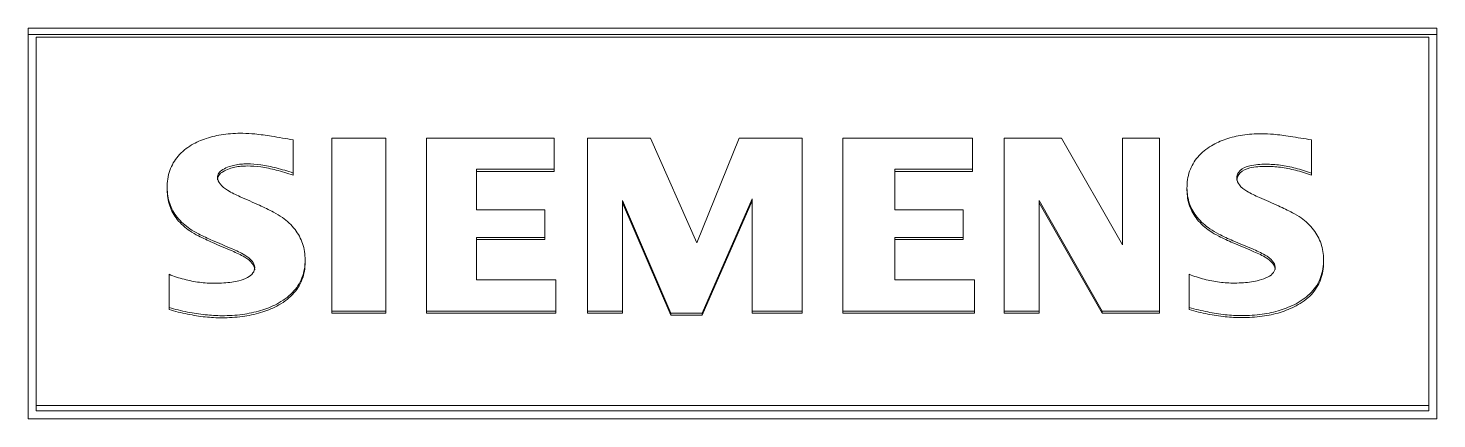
# Model space of a CAD drawing. Header units: millimetres. Extents: x 4137 to 6698, y 1400 to 3585.
# Drawn here: x 5120.1 to 5137.6, y 3352.34 to 3357.19 of the extents above; entities that cross this region are included whole.
import ezdxf

# ---------------------------------------------------------------- set-up
doc = ezdxf.new("R2010")
doc.units = ezdxf.units.MM
doc.layers.add('000-PI-Oprema', color=30, linetype='Continuous', lineweight=5)

msp = doc.modelspace()

# ---------------------------------------------------------------- linework, layer by layer
at = {"layer": '000-PI-Oprema', "color": 0, "linetype": 'ByBlock', "lineweight": 0}
for p, q in [((5137.598, 3357.191), (5120.098, 3357.191)), ((5120.098, 3357.113), (5137.598, 3357.113)), ((5137.498, 3357.081), (5120.198, 3357.081)), ((5120.198, 3357.081), (5120.198, 3352.506)), ((5137.498, 3352.506), (5137.498, 3357.081)), ((5123.389, 3355.392), (5123.389, 3355.804)), ((5124.539, 3355.826), (5123.872, 3355.826)), ((5123.872, 3355.826), (5123.872, 3353.676)), ((5124.539, 3353.676), (5124.539, 3355.826)), ((5125.045, 3355.826), (5125.045, 3353.676)), ((5126.632, 3355.826), (5125.045, 3355.826)), ((5126.632, 3355.438), (5126.632, 3355.826)), ((5127.828, 3355.826), (5127.046, 3355.826)), ((5127.046, 3355.826), (5127.046, 3353.676)), ((5128.403, 3354.523), (5127.828, 3355.826)), ((5128.932, 3355.826), (5128.403, 3354.523)), ((5129.714, 3355.826), (5128.932, 3355.826)), ((5129.714, 3353.676), (5129.714, 3355.826)), ((5130.22, 3355.826), (5130.22, 3353.676)), ((5131.83, 3355.826), (5130.22, 3355.826)), ((5131.83, 3355.438), (5131.83, 3355.826)), ((5132.934, 3355.826), (5132.221, 3355.826)), ((5132.221, 3355.826), (5132.221, 3353.676)), ((5133.693, 3354.5), (5132.934, 3355.826)), ((5134.153, 3355.826), (5133.693, 3355.826)), ((5133.693, 3355.826), (5133.693, 3354.5)), ((5134.153, 3353.676), (5134.153, 3355.826)), ((5136.039, 3355.392), (5136.039, 3355.804)), ((5123.389, 3355.392), (5123.389, 3355.366)), ((5125.666, 3354.934), (5125.666, 3355.438)), ((5125.666, 3355.438), (5126.632, 3355.438)), ((5125.666, 3355.411), (5126.632, 3355.411)), ((5126.632, 3355.438), (5126.632, 3355.411)), ((5130.864, 3354.934), (5130.864, 3355.438)), ((5130.864, 3355.438), (5131.83, 3355.438)), ((5130.864, 3355.411), (5131.83, 3355.411)), ((5131.83, 3355.438), (5131.83, 3355.411)), ((5136.039, 3355.392), (5136.039, 3355.366)), ((5121.825, 3355.214), (5121.825, 3355.187)), ((5134.494, 3355.211), (5134.494, 3355.185)), ((5126.517, 3354.934), (5125.666, 3354.934)), ((5126.517, 3354.591), (5126.517, 3354.934)), ((5127.483, 3353.676), (5127.483, 3355.049)), ((5127.483, 3355.049), (5128.081, 3353.653)), ((5127.483, 3355.023), (5128.081, 3353.627)), ((5128.472, 3353.653), (5129.093, 3355.072)), ((5128.472, 3353.627), (5129.093, 3355.045)), ((5129.093, 3355.072), (5129.093, 3353.676)), ((5131.715, 3354.934), (5130.864, 3354.934)), ((5131.715, 3354.591), (5131.715, 3354.934)), ((5132.658, 3355.049), (5133.44, 3353.676)), ((5132.658, 3353.676), (5132.658, 3355.049)), ((5132.658, 3355.023), (5133.44, 3353.65)), ((5125.666, 3354.065), (5125.666, 3354.591)), ((5125.666, 3354.591), (5126.517, 3354.591)), ((5126.517, 3354.591), (5126.517, 3354.565)), ((5130.864, 3354.065), (5130.864, 3354.591)), ((5130.864, 3354.591), (5131.715, 3354.591)), ((5131.715, 3354.591), (5131.715, 3354.565)), ((5125.666, 3354.565), (5126.517, 3354.565)), ((5130.864, 3354.565), (5131.715, 3354.565)), ((5123.538, 3354.287), (5123.538, 3354.313)), ((5136.191, 3354.285), (5136.191, 3354.311)), ((5121.848, 3354.134), (5121.848, 3353.722)), ((5126.655, 3354.065), (5125.666, 3354.065)), ((5126.655, 3353.676), (5126.655, 3354.065)), ((5131.853, 3354.065), (5130.864, 3354.065)), ((5131.853, 3353.676), (5131.853, 3354.065)), ((5134.521, 3354.134), (5134.521, 3353.722)), ((5121.848, 3353.722), (5121.848, 3353.696)), ((5134.521, 3353.722), (5134.521, 3353.696)), ((5123.872, 3353.676), (5124.539, 3353.676)), ((5123.872, 3353.676), (5123.872, 3353.65)), ((5123.872, 3353.65), (5124.539, 3353.65)), ((5124.539, 3353.676), (5124.539, 3353.65)), ((5125.045, 3353.676), (5126.655, 3353.676)), ((5125.045, 3353.676), (5125.045, 3353.65)), ((5125.045, 3353.65), (5126.655, 3353.65)), ((5126.655, 3353.676), (5126.655, 3353.65)), ((5127.046, 3353.676), (5127.046, 3353.65)), ((5127.046, 3353.676), (5127.483, 3353.676)), ((5127.046, 3353.65), (5127.483, 3353.65)), ((5127.483, 3353.676), (5127.483, 3353.65)), ((5128.081, 3353.653), (5128.081, 3353.627)), ((5128.081, 3353.653), (5128.472, 3353.653)), ((5128.081, 3353.627), (5128.472, 3353.627)), ((5128.472, 3353.653), (5128.472, 3353.627)), ((5129.093, 3353.676), (5129.093, 3353.65)), ((5129.093, 3353.676), (5129.714, 3353.676)), ((5129.093, 3353.65), (5129.714, 3353.65)), ((5129.714, 3353.676), (5129.714, 3353.65)), ((5130.22, 3353.676), (5131.853, 3353.676)), ((5130.22, 3353.676), (5130.22, 3353.65)), ((5130.22, 3353.65), (5131.853, 3353.65)), ((5131.853, 3353.676), (5131.853, 3353.65)), ((5132.221, 3353.676), (5132.221, 3353.65)), ((5132.221, 3353.676), (5132.658, 3353.676)), ((5132.221, 3353.65), (5132.658, 3353.65)), ((5132.658, 3353.676), (5132.658, 3353.65)), ((5133.44, 3353.676), (5134.153, 3353.676)), ((5133.44, 3353.676), (5133.44, 3353.65)), ((5133.44, 3353.65), (5134.153, 3353.65)), ((5134.153, 3353.676), (5134.153, 3353.65)), ((5120.198, 3352.506), (5137.498, 3352.506)), ((5120.198, 3352.506), (5120.198, 3352.438)), ((5137.498, 3352.506), (5137.498, 3352.438)), ((5120.098, 3352.339), (5137.598, 3352.339)), ((5120.198, 3352.438), (5137.498, 3352.438))]:
    msp.add_line(p, q, dxfattribs=at)
for points in [[(5120.098, 3357.191), (5120.098, 3355.574), (5120.098, 3353.957), (5120.098, 3352.339)], [(5137.598, 3352.339), (5137.598, 3353.957), (5137.598, 3355.574), (5137.598, 3357.191)]]:
    msp.add_open_spline(points, degree=3, dxfattribs=at)
for points, knots in [([(5123.389, 3355.804), (5123.3, 3355.819), (5123.142, 3355.848), (5122.933, 3355.877), (5122.733, 3355.891), (5122.529, 3355.877), (5122.314, 3355.83), (5122.119, 3355.745), (5121.952, 3355.615), (5121.844, 3355.424), (5121.815, 3355.215), (5121.844, 3355.01), (5121.945, 3354.831), (5122.078, 3354.71), (5122.233, 3354.625), (5122.409, 3354.543), (5122.604, 3354.464), (5122.774, 3354.386), (5122.879, 3354.313), (5122.923, 3354.224), (5122.894, 3354.141), (5122.817, 3354.085), (5122.724, 3354.054), (5122.623, 3354.035), (5122.523, 3354.025), (5122.389, 3354.02), (5122.224, 3354.031), (5122.033, 3354.068), (5121.909, 3354.109), (5121.848, 3354.134)], [0, 0, 0, 0, 0.058167, 0.103291, 0.135497, 0.18739, 0.233927, 0.276573, 0.323469, 0.367574, 0.415117, 0.457643, 0.499335, 0.545023, 0.571534, 0.61311, 0.669886, 0.707355, 0.733443, 0.751236, 0.766876, 0.785371, 0.810586, 0.829835, 0.851293, 0.875106, 0.916093, 0.9575, 1, 1, 1, 1]), ([(5136.039, 3355.804), (5135.951, 3355.818), (5135.795, 3355.846), (5135.588, 3355.873), (5135.39, 3355.885), (5135.19, 3355.87), (5134.98, 3355.822), (5134.787, 3355.734), (5134.622, 3355.604), (5134.513, 3355.415), (5134.484, 3355.209), (5134.514, 3355.007), (5134.617, 3354.83), (5134.752, 3354.709), (5134.908, 3354.622), (5135.085, 3354.54), (5135.28, 3354.462), (5135.45, 3354.386), (5135.555, 3354.315), (5135.601, 3354.227), (5135.571, 3354.146), (5135.494, 3354.092), (5135.398, 3354.06), (5135.295, 3354.039), (5135.194, 3354.028), (5135.06, 3354.023), (5134.896, 3354.032), (5134.706, 3354.069), (5134.582, 3354.11), (5134.521, 3354.134)], [0, 0, 0, 0, 0.057583, 0.102541, 0.134994, 0.185598, 0.231448, 0.274046, 0.321533, 0.365446, 0.411849, 0.454176, 0.496026, 0.542215, 0.569844, 0.611753, 0.668087, 0.705885, 0.732039, 0.749567, 0.764924, 0.783472, 0.80902, 0.829572, 0.851491, 0.87493, 0.915975, 0.95744, 1, 1, 1, 1]), ([(5121.848, 3353.722), (5121.924, 3353.7), (5122.073, 3353.663), (5122.293, 3353.628), (5122.521, 3353.615), (5122.752, 3353.629), (5122.982, 3353.676), (5123.197, 3353.761), (5123.386, 3353.891), (5123.515, 3354.088), (5123.549, 3354.306), (5123.519, 3354.517), (5123.418, 3354.701), (5123.284, 3354.827), (5123.127, 3354.917), (5122.951, 3355.002), (5122.757, 3355.085), (5122.588, 3355.164), (5122.484, 3355.24), (5122.441, 3355.325), (5122.463, 3355.396), (5122.52, 3355.442), (5122.591, 3355.472), (5122.667, 3355.492), (5122.741, 3355.504), (5122.849, 3355.508), (5122.996, 3355.496), (5123.188, 3355.456), (5123.32, 3355.416), (5123.389, 3355.392)], [0, 0, 0, 0, 0.050995, 0.09847, 0.142842, 0.197361, 0.247009, 0.29309, 0.345193, 0.39189, 0.440408, 0.484338, 0.527032, 0.573288, 0.601245, 0.643101, 0.698989, 0.736572, 0.762873, 0.781014, 0.793261, 0.807604, 0.826728, 0.842361, 0.858321, 0.874793, 0.911417, 0.952987, 1, 1, 1, 1]), ([(5122.45, 3355.309), (5122.45, 3355.328), (5122.464, 3355.37), (5122.52, 3355.416), (5122.591, 3355.445), (5122.667, 3355.466), (5122.741, 3355.477), (5122.849, 3355.482), (5122.996, 3355.47), (5123.188, 3355.43), (5123.32, 3355.389), (5123.389, 3355.366)], [0, 0, 0, 0, 0.055445, 0.120976, 0.208352, 0.279775, 0.352692, 0.427952, 0.59528, 0.785205, 1, 1, 1, 1]), ([(5134.521, 3353.722), (5134.597, 3353.7), (5134.745, 3353.664), (5134.964, 3353.629), (5135.191, 3353.617), (5135.421, 3353.632), (5135.649, 3353.68), (5135.86, 3353.765), (5136.045, 3353.895), (5136.169, 3354.091), (5136.201, 3354.307), (5136.171, 3354.516), (5136.071, 3354.698), (5135.939, 3354.823), (5135.785, 3354.911), (5135.611, 3354.995), (5135.419, 3355.076), (5135.251, 3355.154), (5135.146, 3355.229), (5135.098, 3355.33), (5135.149, 3355.442), (5135.295, 3355.494), (5135.466, 3355.505), (5135.658, 3355.493), (5135.848, 3355.455), (5135.974, 3355.415), (5136.039, 3355.392)], [0, 0, 0, 0, 0.051177, 0.098821, 0.143351, 0.197996, 0.24762, 0.293548, 0.344848, 0.391383, 0.440309, 0.484046, 0.526614, 0.57274, 0.600034, 0.641579, 0.697513, 0.73523, 0.761625, 0.77983, 0.802755, 0.831617, 0.874986, 0.914128, 0.955604, 1, 1, 1, 1]), ([(5135.113, 3355.303), (5135.113, 3355.337), (5135.151, 3355.416), (5135.295, 3355.468), (5135.466, 3355.479), (5135.658, 3355.467), (5135.848, 3355.429), (5135.974, 3355.389), (5136.039, 3355.366)], [0, 0, 0, 0, 0.099403, 0.231182, 0.429201, 0.607916, 0.797292, 1, 1, 1, 1]), ([(5121.825, 3355.187), (5121.825, 3355.185), (5121.825, 3355.117), (5121.844, 3354.983), (5121.945, 3354.805), (5122.078, 3354.684), (5122.233, 3354.599), (5122.409, 3354.517), (5122.604, 3354.438), (5122.774, 3354.36), (5122.879, 3354.286), (5122.912, 3354.22), (5122.912, 3354.192), (5122.912, 3354.191)], [0, 0, 0, 0, 0.003861, 0.129706, 0.253085, 0.388286, 0.466739, 0.589774, 0.757789, 0.86867, 0.94587, 0.998526, 1, 1, 1, 1]), ([(5134.494, 3355.184), (5134.494, 3355.182), (5134.494, 3355.114), (5134.514, 3354.981), (5134.617, 3354.804), (5134.752, 3354.683), (5134.908, 3354.596), (5135.085, 3354.514), (5135.28, 3354.436), (5135.45, 3354.36), (5135.555, 3354.289), (5135.59, 3354.223), (5135.59, 3354.195), (5135.59, 3354.194)], [0, 0, 0, 0, 0.00443, 0.128976, 0.252123, 0.388036, 0.469334, 0.592651, 0.758417, 0.869639, 0.946597, 0.998175, 1, 1, 1, 1]), ([(5121.848, 3353.696), (5121.924, 3353.674), (5122.073, 3353.637), (5122.293, 3353.601), (5122.521, 3353.589), (5122.752, 3353.603), (5122.982, 3353.65), (5123.197, 3353.735), (5123.386, 3353.865), (5123.515, 3354.062), (5123.538, 3354.211), (5123.538, 3354.287)], [0, 0, 0, 0, 0.115804, 0.223612, 0.324376, 0.448182, 0.560926, 0.66557, 0.783888, 0.889933, 1, 1, 1, 1]), ([(5134.521, 3353.696), (5134.597, 3353.674), (5134.745, 3353.638), (5134.964, 3353.603), (5135.191, 3353.591), (5135.421, 3353.606), (5135.649, 3353.653), (5135.86, 3353.739), (5136.045, 3353.868), (5136.168, 3354.064), (5136.191, 3354.211), (5136.191, 3354.285)], [0, 0, 0, 0, 0.116464, 0.224888, 0.326227, 0.450584, 0.563514, 0.668033, 0.784777, 0.890676, 1, 1, 1, 1])]:
    msp.add_open_spline(points, degree=3, knots=knots, dxfattribs=at)

doc.saveas('drawing.dxf')
